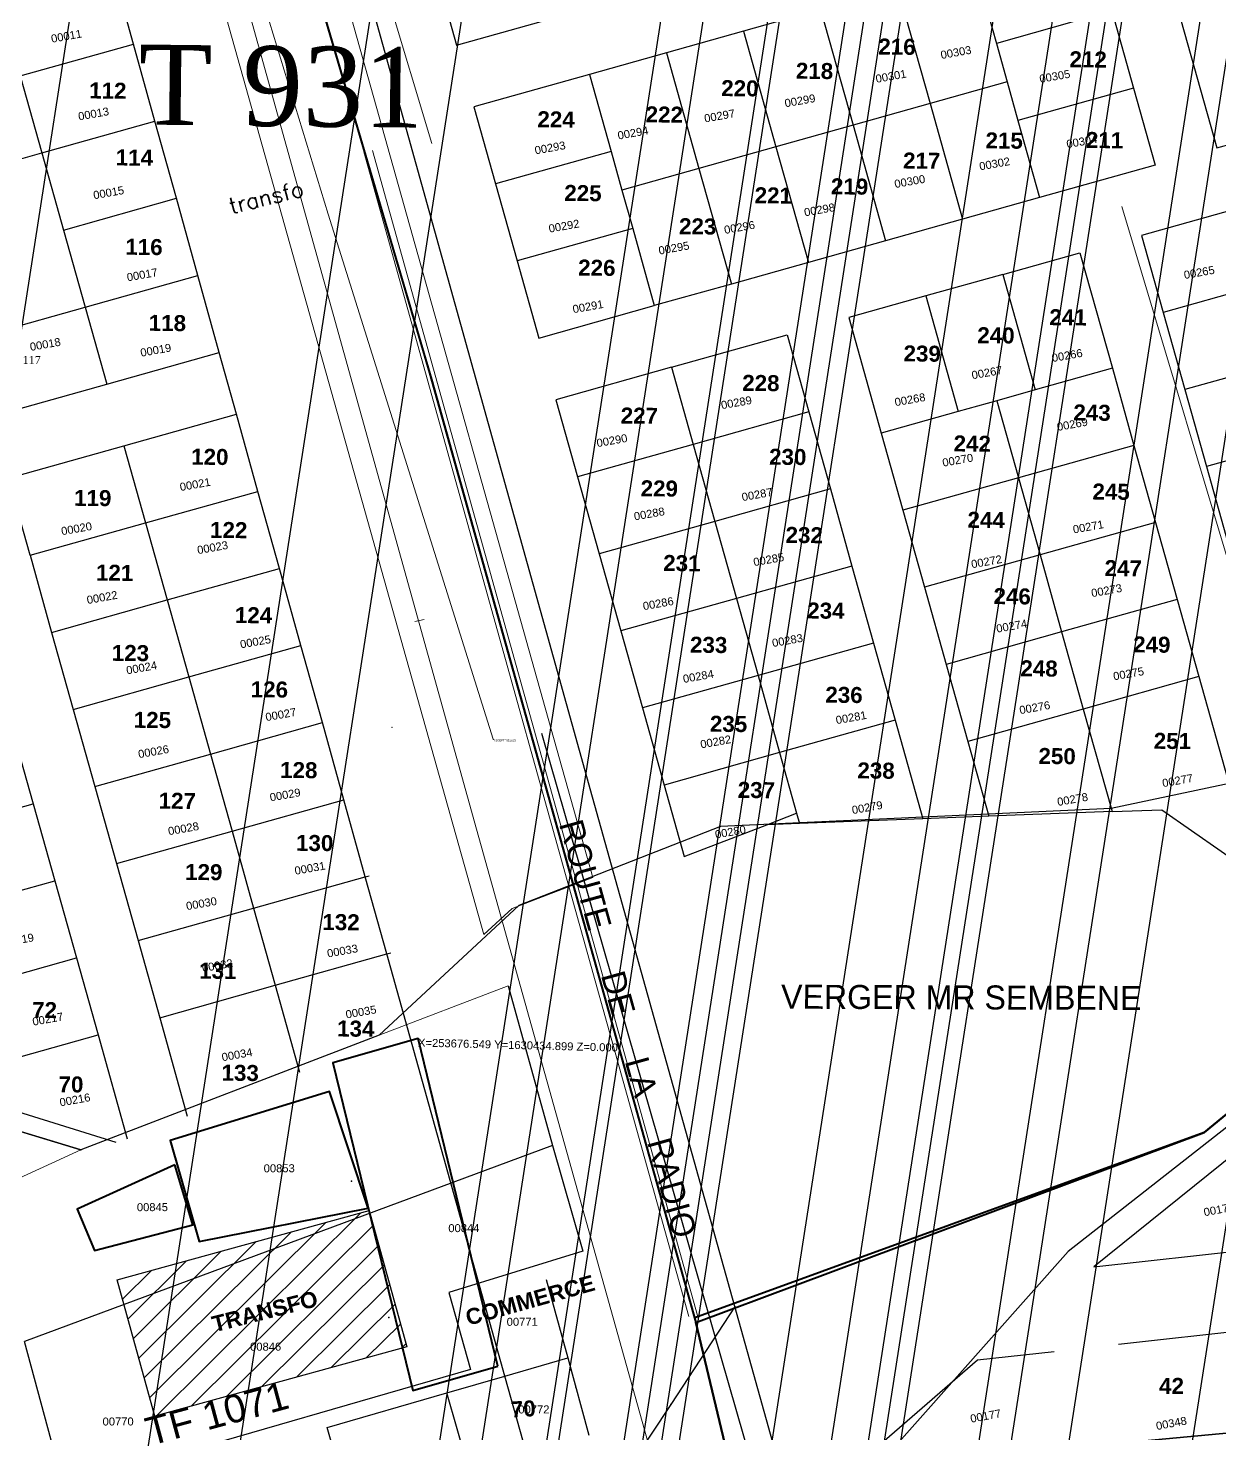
# Model space of a CAD drawing. Header units: metres. Extents: x 0 to 1324930, y 0 to 1631912.
# Drawn here: x 253627.8 to 253776.7, y 1630385.5 to 1630561.1 of the extents above; entities that cross this region are included whole.
import ezdxf
from ezdxf.enums import TextEntityAlignment as Align

# ---------------------------------------------------------------- set-up
doc = ezdxf.new("R2010")
doc.units = ezdxf.units.M
doc.header["$MEASUREMENT"] = 0
for name, color, linetype in [('A_revoir_geometrie_aberrante', 7, 'Continuous'), ('A_revoir_niveau_0', 7, 'Continuous'), ('limites_parcelles', 7, 'Continuous'), ('limites_sections', 7, 'Continuous'), ('limites_tf', 7, 'Continuous'), ('numero_lot', 7, 'Continuous'), ('numero_parcelle', 7, 'Continuous'), ('toponymie', 7, 'Continuous')]:
    doc.layers.add(name, color=color, linetype=linetype)
doc.layers.add('Lignes HT Vectorisées', color=6, linetype='Continuous', lineweight=0, true_color=0xff00ff)
for name, color, linetype, lineweight in [('PROJET TOSYALI', 6, 'Continuous', 30), ('PttS_s', 30, 'Continuous', 0), ('TITRE FONCIER', 7, 'Continuous', 0), ('TopoAlt1', 3, 'Continuous', 0), ('TopoMat1', 4, 'Continuous', 0)]:
    doc.layers.add(name, color=color, linetype=linetype, lineweight=lineweight)
doc.styles.get("Standard").update_dxf_attribs({"font": 'txt.shx'})
doc.styles.add('Style-Arial', font='arial.ttf')
doc.styles.add('Style-FANCY', font='times.ttf')
doc.styles.add('Style-Times New Roman', font='times.ttf')
doc.styles.add('style1', font='')
doc.styles.get('style1').set_extended_font_data('Times New Roman', bold=True)

# ---------------------------------------------------------------- blocks, each defined once
blk = doc.blocks.new('GeoPttS')
at = {"color": 0, "lineweight": -2}
blk.add_line((0, -0.5), (0, 0.5), dxfattribs=at)
blk = doc.blocks.new('TCPOINT_4')
at = {"color": 0, "lineweight": -2}
blk.add_point((0, 0), dxfattribs=at)
at = {"layer": 'TopoAlt1', "color": 0, "lineweight": -2}
blk.add_attdef('ALT', text='', height=0.015, dxfattribs=at).set_placement((0.005, -0.005), align=Align.TOP_LEFT)
at = {"layer": 'TopoMat1', "color": 0, "lineweight": -2}
blk.add_attdef('MAT', (0.005, 0.005), '', height=0.015, dxfattribs=at)

msp = doc.modelspace()

# ---------------------------------------------------------------- hatches: boundary and pattern name
at = {"layer": 'A_revoir_niveau_0', "linetype": 'Continuous'}
h = msp.add_hatch(dxfattribs=at)
h.set_pattern_fill('ANSI31', color=256, style=0, pattern_type=2)
h.set_pattern_definition([(44.7981, (0, 0), (-1.5659972348, 1.5770728933), [])])
h.paths.add_polyline_path([(253638.94334, 1630404.75386), (253670.42, 1630413.4), (253675.11505, 1630396.37835), (253643.65736, 1630387.72515)])

# ---------------------------------------------------------------- linework, layer by layer
at = {"layer": 'A_revoir_geometrie_aberrante'}
for p in [(253818.61986, 1630923.38749), (253724.3939, 1630908.56345), (253783.36023, 1630905.73622), (253774.25578, 1630899.93366), (253836.71626, 1630891.34258), (253814.74338, 1630885.17909), (253827.94962, 1630881.20231), (253782.48128, 1630855.73806), (253817.74311, 1630841.65067), (253797.24446, 1630828.58239), (253747.95549, 1630826.37614), (253772.91621, 1630823.75877), (253668.05397, 1630787.75301), (253715.06164, 1630775.13962), (253832.15824, 1630762.91725), (253758.56079, 1630716.32), (253733.98882, 1630702.58123), (253767.09052, 1630682.50395), (253736.02348, 1630663.7972), (253774.846, 1630654.88448)]:
    msp.add_line(p, (0, 0), dxfattribs=at)
at = {"layer": 'A_revoir_niveau_0', "color": 80, "linetype": 'Continuous', "lineweight": 0}
for p, q in [((253650.18538, 1630640.01605), (253678.26538, 1630546.70405)), ((253634.86838, 1630637.67705), (253665.29938, 1630537.90305)), ((253685.93738, 1630472.28405), (253665.29938, 1630537.90305))]:
    msp.add_line(p, q, dxfattribs=at)
at = {"layer": 'A_revoir_niveau_0', "color": 7, "linetype": 'Continuous', "lineweight": 0}
for p, q in [((253669.761, 1630545.695), (253710.374, 1630400.166)), ((253670.86026, 1630545.83243), (253711.47325, 1630400.30343))]:
    msp.add_line(p, q, dxfattribs=at)
at = {"layer": 'A_revoir_niveau_0', "color": 7, "linetype": 'Continuous', "lineweight": 13}
msp.add_line((253764.47713, 1630538.83773, 0), (253791.27009, 1630449.40471, 0), dxfattribs=at)
at = {"layer": 'A_revoir_niveau_0', "color": 4, "linetype": 'Continuous'}
for p, q in [((253716.17162, 1630401.45243), (253708.13231, 1630389.17568)), ((253708.13231, 1630389.17568), (253692.63839, 1630365.95514))]:
    msp.add_line(p, q, dxfattribs=at)
at = {"layer": 'A_revoir_niveau_0', "color": 80, "linetype": 'Continuous', "lineweight": 0}
msp.add_point((253685.93738, 1630472.28405), dxfattribs=at)
at = {"layer": 'A_revoir_niveau_0', "linetype": 'Continuous', "lineweight": 0}
msp.add_point((253689.12921, 1630451.51308), dxfattribs=at)
at = {"layer": 'A_revoir_niveau_0', "linetype": 'Continuous'}
for p in [(253668.20531, 1630417.05755), (253672.90036, 1630400.0359), (253708.13231, 1630389.17568)]:
    msp.add_point(p, dxfattribs=at)
at = {"layer": 'Lignes HT Vectorisées', "color": 5, "flags": 128}
msp.add_lwpolyline([(253756.66915, 1629670.28747), (253861.6214, 1629827.96483), (253775.88294, 1630131.98512), (253683.84738, 1630461.07475), (253586.37462, 1630811.1062), (253617.63126, 1631056.92065), (253648.5016, 1631303.4799), (253822.38623, 1631416.29853), (253967.16361, 1631512.85749)], dxfattribs=at)
at = {"layer": 'limites_parcelles'}
for p, q in [((253601.63646, 1630812.21548), (253698.29535, 1630465.10671)), ((253768.23956, 1630575.06383), (253776.34181, 1630546.1775)), ((253640.96962, 1630559.13617), (253638.287, 1630568.76965)), ((253678.64775, 1630568.62971), (253681.34863, 1630559.00135)), ((253746.09441, 1630568.85158), (253748.79498, 1630559.22344)), ((253736.466, 1630566.15089), (253740.51691, 1630551.70849)), ((253681.34863, 1630559.00135), (253695.79053, 1630563.05226)), ((253726.83759, 1630563.45019), (253717.20918, 1630560.7495)), ((253726.83759, 1630563.45019), (253730.88851, 1630549.00775)), ((253763.23757, 1630563.27454), (253748.79498, 1630559.22344)), ((253763.23757, 1630563.27454), (253765.93822, 1630553.64612)), ((253717.20918, 1630560.7495), (253707.58077, 1630558.04881)), ((253717.20918, 1630560.7495), (253721.26011, 1630546.30702)), ((253626.82524, 1630555.1686), (253640.96962, 1630559.13617)), ((253643.65225, 1630549.50269), (253640.96962, 1630559.13617)), ((253707.58077, 1630558.04881), (253697.95236, 1630555.34812)), ((253707.58077, 1630558.04881), (253711.63172, 1630543.60628)), ((253748.79498, 1630559.22344), (253750.1453, 1630554.40923)), ((253626.82524, 1630555.1686), (253629.52588, 1630545.54018)), ((253697.95236, 1630555.34812), (253683.50975, 1630551.29708)), ((253697.95236, 1630555.34812), (253700.65299, 1630545.71976)), ((253750.1453, 1630554.40923), (253740.51691, 1630551.70849)), ((253750.1453, 1630554.40923), (253751.49563, 1630549.59502)), ((253765.93822, 1630553.64612), (253751.49563, 1630549.59502)), ((253765.93822, 1630553.64612), (253768.63894, 1630544.01747)), ((253683.50975, 1630551.29708), (253686.2104, 1630541.66866)), ((253740.51691, 1630551.70849), (253730.88851, 1630549.00775)), ((253740.51691, 1630551.70849), (253744.56795, 1630537.26563)), ((253776.34181, 1630546.1775), (253793.66977, 1630551.03794)), ((253629.52588, 1630545.54018), (253643.65225, 1630549.50269)), ((253646.33487, 1630539.86921), (253643.65225, 1630549.50269)), ((253730.88851, 1630549.00775), (253721.26011, 1630546.30702)), ((253730.88851, 1630549.00775), (253734.93955, 1630534.56489)), ((253751.49563, 1630549.59502), (253754.19634, 1630539.96636)), ((253615.08332, 1630541.48897), (253629.52588, 1630545.54018)), ((253629.52588, 1630545.54018), (253632.22652, 1630535.91175)), ((253700.65299, 1630545.71976), (253686.2104, 1630541.66866)), ((253700.65299, 1630545.71976), (253702.00332, 1630540.90555)), ((253721.26011, 1630546.30702), (253711.63172, 1630543.60628)), ((253721.26011, 1630546.30702), (253725.31115, 1630531.86416)), ((253768.63894, 1630544.01747), (253754.19634, 1630539.96636)), ((253711.63172, 1630543.60628), (253702.00332, 1630540.90555)), ((253711.63172, 1630543.60628), (253715.68276, 1630529.16342)), ((253686.2104, 1630541.66866), (253688.91105, 1630532.04023)), ((253702.00332, 1630540.90555), (253703.35364, 1630536.09134)), ((253632.22652, 1630535.91175), (253646.33487, 1630539.86921)), ((253649.01749, 1630530.23574), (253646.33487, 1630539.86921)), ((253754.19634, 1630539.96636), (253744.56795, 1630537.26563)), ((253781.38901, 1630539.28476), (253766.94642, 1630535.23365)), ((253744.56795, 1630537.26563), (253734.93955, 1630534.56489)), ((253632.22652, 1630535.91175), (253634.92716, 1630526.28333)), ((253703.35364, 1630536.09134), (253688.91105, 1630532.04023)), ((253703.35364, 1630536.09134), (253706.05436, 1630526.46269)), ((253766.94642, 1630535.23365), (253769.6472, 1630525.60526)), ((253734.93955, 1630534.56489), (253725.31115, 1630531.86416)), ((253688.91105, 1630532.04023), (253691.61176, 1630522.41158)), ((253725.31115, 1630531.86416), (253715.68276, 1630529.16342)), ((253749.61574, 1630530.37285), (253759.24416, 1630533.0735)), ((253759.24416, 1630533.0735), (253763.29521, 1630518.63089)), ((253634.92716, 1630526.28333), (253649.01749, 1630530.23574)), ((253651.70011, 1630520.60226), (253649.01749, 1630530.23574)), ((253749.61574, 1630530.37285), (253739.98731, 1630527.6722)), ((253749.61574, 1630530.37285), (253753.66679, 1630515.93024)), ((253784.08979, 1630529.65637), (253769.6472, 1630525.60526)), ((253715.68276, 1630529.16342), (253706.05436, 1630526.46269)), ((253620.48459, 1630522.23212), (253634.92716, 1630526.28333)), ((253634.92716, 1630526.28333), (253637.6278, 1630516.65491)), ((253691.61176, 1630522.41158), (253706.05436, 1630526.46269)), ((253739.98731, 1630527.6722), (253730.35866, 1630524.97149)), ((253739.98731, 1630527.6722), (253744.03837, 1630513.22959)), ((253730.35866, 1630524.97149), (253734.40978, 1630510.5289)), ((253769.6472, 1630525.60526), (253769.64716, 1630525.60525)), ((253769.6472, 1630525.60526), (253772.34798, 1630515.97688)), ((253708.21385, 1630518.7601), (253722.6564, 1630522.81135)), ((253722.6564, 1630522.81135), (253725.35713, 1630513.18295)), ((253637.6278, 1630516.65491), (253651.70011, 1630520.60226)), ((253653.84621, 1630512.89547), (253651.70011, 1630520.60226)), ((253786.79058, 1630520.02799), (253772.34798, 1630515.97688)), ((253708.21385, 1630518.7601), (253693.77243, 1630514.70918)), ((253708.21385, 1630518.7601), (253710.91458, 1630509.1317)), ((253763.29521, 1630518.63089), (253753.66679, 1630515.93024)), ((253763.29521, 1630518.63089), (253765.99591, 1630509.00249)), ((253623.18523, 1630512.6037), (253637.6278, 1630516.65491)), ((253753.66679, 1630515.93024), (253748.85258, 1630514.57992)), ((253772.34798, 1630515.97688), (253775.04877, 1630506.34849)), ((253693.77243, 1630514.70918), (253696.47322, 1630505.08079)), ((253748.85258, 1630514.57992), (253744.03837, 1630513.22959)), ((253748.85258, 1630514.57992), (253751.55328, 1630504.95151)), ((253639.78915, 1630508.9524), (253653.84621, 1630512.89547)), ((253656.52883, 1630503.262), (253653.84621, 1630512.89547)), ((253725.35713, 1630513.18295), (253710.91458, 1630509.1317)), ((253725.35713, 1630513.18295), (253728.05787, 1630503.55455)), ((253744.03837, 1630513.22959), (253734.40978, 1630510.5289)), ((253734.40978, 1630510.5289), (253737.11052, 1630500.9005)), ((253789.49136, 1630510.3996), (253775.04877, 1630506.34849)), ((253625.34659, 1630504.90119), (253639.78915, 1630508.9524)), ((253639.78915, 1630508.9524), (253642.48993, 1630499.32402)), ((253710.91458, 1630509.1317), (253696.47322, 1630505.08079)), ((253710.91458, 1630509.1317), (253713.61531, 1630499.50331)), ((253765.99591, 1630509.00249), (253751.55328, 1630504.95151)), ((253765.99591, 1630509.00249), (253768.69661, 1630499.37408)), ((253696.47322, 1630505.08079), (253699.174, 1630495.45241)), ((253775.04877, 1630506.34849), (253777.74955, 1630496.72011)), ((253628.04736, 1630495.27281), (253625.34659, 1630504.90119)), ((253728.05787, 1630503.55455), (253713.61531, 1630499.50331)), ((253728.05787, 1630503.55455), (253730.7586, 1630493.92615)), ((253751.55328, 1630504.95151), (253737.11052, 1630500.9005)), ((253751.55328, 1630504.95151), (253754.25398, 1630495.32311)), ((253642.48993, 1630499.32402), (253656.52883, 1630503.262)), ((253659.21145, 1630493.62852), (253656.52883, 1630503.262)), ((253737.11052, 1630500.9005), (253739.81127, 1630491.27211)), ((253628.04736, 1630495.27281), (253642.48993, 1630499.32402)), ((253642.48993, 1630499.32402), (253645.1907, 1630489.69563)), ((253713.61531, 1630499.50331), (253699.174, 1630495.45241)), ((253713.61531, 1630499.50331), (253716.31605, 1630489.87491)), ((253768.69661, 1630499.37408), (253754.25398, 1630495.32311)), ((253768.69661, 1630499.37408), (253771.39732, 1630489.74568)), ((253628.04736, 1630495.27281), (253630.74814, 1630485.64442)), ((253699.174, 1630495.45241), (253701.87479, 1630485.82403)), ((253754.25398, 1630495.32311), (253739.81127, 1630491.27211)), ((253754.25398, 1630495.32311), (253756.95469, 1630485.6947)), ((253645.1907, 1630489.69563), (253659.21145, 1630493.62852)), ((253661.89407, 1630483.99504), (253659.21145, 1630493.62852)), ((253730.7586, 1630493.92615), (253716.31605, 1630489.87491)), ((253730.7586, 1630493.92615), (253733.45934, 1630484.29776)), ((253739.81127, 1630491.27211), (253742.51201, 1630481.64371)), ((253630.74814, 1630485.64442), (253645.1907, 1630489.69563)), ((253645.1907, 1630489.69563), (253647.89148, 1630480.06724)), ((253716.31605, 1630489.87491), (253701.87479, 1630485.82403)), ((253716.31605, 1630489.87491), (253719.01678, 1630480.24651)), ((253771.39732, 1630489.74568), (253756.95469, 1630485.6947)), ((253771.39732, 1630489.74568), (253774.09802, 1630480.11727)), ((253701.87479, 1630485.82403), (253704.57557, 1630476.19565)), ((253630.74814, 1630485.64442), (253633.44891, 1630476.01603)), ((253647.89148, 1630480.06724), (253661.89407, 1630483.99504)), ((253664.57669, 1630474.36156), (253661.89407, 1630483.99504)), ((253733.45934, 1630484.29776), (253719.01678, 1630480.24651)), ((253733.45934, 1630484.29776), (253736.16007, 1630474.66936)), ((253756.95469, 1630485.6947), (253742.51201, 1630481.64371)), ((253756.95469, 1630485.6947), (253759.65539, 1630476.06629)), ((253742.51201, 1630481.64371), (253745.21275, 1630472.01532)), ((253633.44891, 1630476.01603), (253647.89148, 1630480.06724)), ((253647.89148, 1630480.06724), (253650.59225, 1630470.43886)), ((253719.01678, 1630480.24651), (253704.57557, 1630476.19565)), ((253719.01678, 1630480.24651), (253721.71751, 1630470.61811)), ((253774.09802, 1630480.11727), (253759.65539, 1630476.06629)), ((253774.09802, 1630480.11727), (253781.03572, 1630455.38334)), ((253633.44891, 1630476.01603), (253636.14968, 1630466.38765)), ((253704.57557, 1630476.19565), (253707.27636, 1630466.56726)), ((253759.65539, 1630476.06629), (253745.21275, 1630472.01532)), ((253759.65539, 1630476.06629), (253763.2515, 1630463.24563)), ((253625.7458, 1630473.85528), (253628.44644, 1630464.22685)), ((253650.59225, 1630470.43886), (253664.57669, 1630474.36156)), ((253667.25931, 1630464.72808), (253664.57669, 1630474.36156)), ((253736.16007, 1630474.66936), (253721.71751, 1630470.61811)), ((253736.16007, 1630474.66936), (253739.61604, 1630462.34845)), ((253691.96578, 1630473.05781), (253727.82017, 1630348.36366)), ((253745.21275, 1630472.01532), (253747.83676, 1630462.6605)), ((253636.14968, 1630466.38765), (253650.59225, 1630470.43886)), ((253650.59225, 1630470.43886), (253653.29302, 1630460.81047)), ((253721.71751, 1630470.61811), (253707.27636, 1630466.56726)), ((253721.71751, 1630470.61811), (253723.84276, 1630463.0414)), ((253636.14968, 1630466.38765), (253638.85046, 1630456.75926)), ((253707.27636, 1630466.56726), (253709.78419, 1630457.62676)), ((253653.29302, 1630460.81047), (253667.25931, 1630464.72808)), ((253669.39943, 1630457.04279), (253667.25931, 1630464.72808)), ((253698.29535, 1630465.10671), (253723.7193, 1630374.19881)), ((253614.0032, 1630460.17545), (253628.44644, 1630464.22685)), ((253628.44644, 1630464.22685), (253631.14708, 1630454.59843)), ((253720.12236, 1630461.60849), (253723.84276, 1630463.0414)), ((253723.84276, 1630463.0414), (253724.20125, 1630461.76332)), ((253763.2515, 1630463.24563), (253747.83676, 1630462.6605)), ((253763.2515, 1630463.24563), (253769.45729, 1630463.4812)), ((253769.45729, 1630463.4812), (253781.03572, 1630455.38334)), ((253709.78419, 1630457.62676), (253720.12236, 1630461.60849)), ((253724.20125, 1630461.76332), (253720.12236, 1630461.60849)), ((253739.61604, 1630462.34845), (253724.20125, 1630461.76332)), ((253747.83676, 1630462.6605), (253739.61604, 1630462.34845)), ((253638.85046, 1630456.75926), (253653.29302, 1630460.81047)), ((253653.29302, 1630460.81047), (253655.9938, 1630451.18209)), ((253638.85046, 1630456.75926), (253641.55123, 1630447.13088)), ((253669.9441, 1630455.09521), (253669.39943, 1630457.04279)), ((253616.70399, 1630450.54707), (253631.14708, 1630454.59843)), ((253631.14708, 1630454.59843), (253633.84772, 1630444.97)), ((253655.9938, 1630451.18209), (253669.9441, 1630455.09521)), ((253669.9441, 1630455.09521), (253670.43788, 1630455.23372)), ((253672.63742, 1630445.46474), (253669.9441, 1630455.09521)), ((253641.55123, 1630447.13088), (253655.9938, 1630451.18209)), ((253655.9938, 1630451.18209), (253658.69457, 1630441.5537)), ((253641.55123, 1630447.13088), (253644.25201, 1630437.50249)), ((253658.69457, 1630441.5537), (253672.63742, 1630445.46474)), ((253672.63742, 1630445.46474), (253673.13869, 1630445.60535)), ((253687.38668, 1630392.72614), (253672.63742, 1630445.46474)), ((253619.40478, 1630440.91869), (253633.84772, 1630444.97)), ((253633.84772, 1630444.97), (253636.54836, 1630435.34158)), ((253644.25201, 1630437.50249), (253658.69457, 1630441.5537)), ((253658.69457, 1630441.5537), (253661.7409, 1630430.69339)), ((253644.25201, 1630437.50249), (253647.70059, 1630425.20813)), ((253622.10556, 1630431.29031), (253636.54836, 1630435.34158)), ((253636.54836, 1630435.34158), (253640.18261, 1630422.38458)), ((253607.13415, 1630429.21819), (253634.41399, 1630420.99965)), ((253638.81421, 1630421.92779), (253623.39385, 1630426.69752)), ((253782.59585, 1630423.76963), (253760.95669, 1630406.382)), ((253927.59301, 1630414.73475), (253764.04153, 1630396.65844)), ((253638.94334, 1630404.75386), (253670.42, 1630413.4)), ((253670.42, 1630413.4), (253675.11505, 1630396.37835)), ((253760.95669, 1630406.382), (253796.23987, 1630410.28124)), ((253643.65736, 1630387.72515), (253638.94334, 1630404.75386)), ((253692.54022, 1630404.80683), (253695.23668, 1630394.99423)), ((253675.11505, 1630396.37835), (253643.65736, 1630387.72515)), ((253687.38668, 1630392.72614), (253695.23668, 1630394.99423)), ((253695.23668, 1630394.99423), (253697.88664, 1630385.35084)), ((253746.43402, 1630394.71265), (253726.50722, 1630377.43988)), ((253756.02707, 1630395.77237), (253746.43402, 1630394.71265)), ((253680.11895, 1630390.62629), (253687.38668, 1630392.72614)), ((253690.08011, 1630383.09531), (253687.38668, 1630392.72614)), ((253665.18, 1630386.31), (253680.11895, 1630390.62629)), ((253682.89469, 1630381.01924), (253680.11895, 1630390.62629)), ((253667.95575, 1630376.70296), (253665.18, 1630386.31))]:
    msp.add_line(p, q, dxfattribs=at)
at = {"layer": 'limites_sections', "color": 112, "linetype": 'Continuous', "lineweight": 40, "flags": 128}
for points in [[(254450.84006, 1630759.17525), (254395.3871, 1630569.1026), (254353.2541, 1630409.5098), (254348.49226, 1630392.38815), (254237.72828, 1630442.84484), (254040.03808, 1630496.89822), (253942.17203, 1630521.14592), (253859.1482, 1630539.48477), (253853.18689, 1630453.72681), (253808.24301, 1630442.91488), (253793.1789, 1630438.29059), (253774.7544, 1630423.15502), (253711.13409, 1630399.98221), (253678.01584, 1630518.05282), (253627.84835, 1630688.3893), (253621.62441, 1630712.82884), (253610.97515, 1630786.91817), (253609.69659, 1630931.39724), (253737.56631, 1630938.28485), (253928.21617, 1630961.4925), (253976.91465, 1630881.7928), (254242.09831, 1630809.46707), (254450.84006, 1630759.17525)], [(253571.04708, 1630723.59957), (253600.1863, 1630706.54853), (253621.81723, 1630711.99444), (253628.04112, 1630687.55487), (253678.20867, 1630517.21846), (253711.26263, 1630399.4259), (253749.05441, 1630241.18811), (253786.71903, 1630083.07753), (253667.01916, 1630061.04847), (253520.67758, 1630008.00346), (253349.87463, 1629905.00727), (253370.89489, 1630071.74561), (253278.66491, 1630062.12861), (253271.08256, 1630189.80614), (253238.7921, 1630544.17911), (253486.32208, 1630710.42565), (253532.90498, 1630728.2652), (253571.04708, 1630723.59957)], [(254348.37093, 1630391.95188), (254309.9852, 1630253.9323), (254287.3632, 1630130.504), (254273.8695, 1629992.7881), (254275.33492, 1629929.18652), (254144.35091, 1629962.85453), (254129.31023, 1629944.47073), (254024.76813, 1629997.35713), (253955.51113, 1630039.11967), (253907.40539, 1630046.33621), (253799.36956, 1630038.16252), (253786.49656, 1630083.30013), (253767.95025, 1630162.06918), (253749.05444, 1630241.18813), (253711.26262, 1630399.42594), (253774.7544, 1630423.15502), (253793.1789, 1630438.29059), (253808.24301, 1630442.91488), (253853.18689, 1630453.72681), (253859.1482, 1630539.48477), (253942.17203, 1630521.14592), (254040.03808, 1630496.89822), (254237.72828, 1630442.84484), (254348.37093, 1630391.95188)]]:
    msp.add_lwpolyline(points, close=True, dxfattribs=at)
at = {"layer": 'limites_tf', "color": 5, "linetype": 'Continuous', "lineweight": 0}
for p, q in [((253641.3173, 1630658.25849, -0.00001), (253698.36112, 1630455.01048, -0.00001)), ((253684.76581, 1630447.91291, -0.00001), (253630.37717, 1630641.53989, -0.00001)), ((253698.36112, 1630455.01048, -0.00001), (253688.30997, 1630451.14586, -0.00001)), ((253688.30997, 1630451.14586, -0.00001), (253684.76581, 1630447.91291, -0.00001)), ((253687.79657, 1630441.50167), (253671.66464, 1630435.30848)), ((253634.41399, 1630420.99965), (253671.66464, 1630435.30848)), ((253544.14743, 1630379.56748), (253634.41399, 1630420.99965))]:
    msp.add_line(p, q, dxfattribs=at)
at = {"layer": 'limites_tf', "color": 5, "linetype": 'Continuous', "lineweight": 30}
for p, q in [((253687.79657, 1630441.50167), (253693.3163, 1630421.55209)), ((253693.3163, 1630421.55209), (253627.3395, 1630397.03443)), ((253693.3163, 1630421.55209), (253697.1297, 1630408.31857)), ((253697.1297, 1630408.31857), (253680.37137, 1630403.14759)), ((253680.37137, 1630403.14759), (253683.09763, 1630393.56793)), ((253632.28558, 1630378.88689), (253627.3395, 1630397.03443)), ((253683.09763, 1630393.56793), (253632.28558, 1630378.88689))]:
    msp.add_line(p, q, dxfattribs=at)
at = {"layer": 'limites_tf', "color": 5, "linetype": 'Continuous', "lineweight": 30, "flags": 128}
for points in [[(253594.42676, 1630586.6008), (253652.57738, 1630675.46605), (253711.46161, 1630669.49024), (253773.0514, 1630655.13312), (253863.47301, 1630631.51545), (253855.55349, 1630548.17119), (253852.24203, 1630482.49245), (253763.12496, 1630463.61636), (253714.31684, 1630461.39834), (253689.13183, 1630451.50702), (253671.66464, 1630435.30848), (253634.41399, 1630420.99965), (253629.5891, 1630422.45666), (253601.39883, 1630430.94605), (253541.38187, 1630412.04742), (253528.07813, 1630405.33426), (253527.69407, 1630401.34559), (253457.50103, 1630494.25351), (253431.58389, 1630529.16506), (253432.12865, 1630533.35316), (253488.96046, 1630553.63303), (253594.42676, 1630586.6008)], [(253742.617, 1630313.57846), (253804.48998, 1630343.31033), (254052.74823, 1630367.91566), (254077.49512, 1630355.63838), (254077.61634, 1630415.57833), (254091.99064, 1630476.36805), (254028.35108, 1630468.09226), (253955.19092, 1630462.50002), (253931.40289, 1630460.26384), (253936.98245, 1630400.5338), (253734.00422, 1630381.52894), (253725.71872, 1630372.21082), (253742.617, 1630313.57846)], [(253931.40289, 1630460.26384), (253809.54193, 1630448.85318), (253757.78869, 1630408.2953), (253734.00422, 1630381.52894), (253936.98245, 1630400.5338), (253931.40289, 1630460.26384)]]:
    msp.add_lwpolyline(points, close=True, dxfattribs=at)
at = {"layer": 'numero_lot', "color": 1, "linetype": 'Continuous', "lineweight": 40, "extrusion": (2.05448e-08, -6.69473e-08, 1), "elevation": -0.10394, "flags": 128}
msp.add_lwpolyline([(253670.31927, 1630413.7024), (253665.47, 1630428.26), (253645.56, 1630422.15), (253649.17, 1630409.53), (253670.31927, 1630413.7024)], dxfattribs=at)
at = {"layer": 'numero_lot', "color": 7, "linetype": 'Continuous', "lineweight": 30}
msp.add_point((253634.41399, 1630420.99965), dxfattribs=at)
at = {"layer": 'numero_lot', "color": 7, "linetype": 'Continuous', "lineweight": 0}
for p in [(253695.64617, 1630393.50408, 0), (253683.84058, 1630391.70157, 0), (253696.24413, 1630391.32805, 0), (253680.11895, 1630390.62629, 0)]:
    msp.add_point(p, dxfattribs=at)
at = {"layer": 'numero_lot', "color": 1, "linetype": 'Continuous', "lineweight": 40}
msp.add_3dface([(253646.15, 1630419.12), (253633.96, 1630413.58), (253636.11, 1630408.43), (253648.39, 1630411.64)], dxfattribs=at)
at = {"layer": 'PROJET TOSYALI', "color": 3, "linetype": 'Continuous', "lineweight": 40}
msp.add_3dface([(253686.522, 1630393.966), (253676.549, 1630434.899), (253665.896, 1630431.859), (253675.868, 1630390.926)], dxfattribs=at)

# ---------------------------------------------------------------- block references
at = {"layer": 'PttS_s', "color": 80, "lineweight": 0, "xscale": 1.2, "yscale": 1.2, "zscale": 1.2, "rotation": 102.693425}
msp.add_blockref('GeoPttS', (253676.73352, 1630487.1295), dxfattribs=at)
at = {"layer": 'toponymie', "color": 80, "lineweight": 0, "xscale": 1000, "yscale": 1000, "zscale": 1000, "rotation": 359.37}
msp.add_blockref('TCPOINT_4', (253673.27352, 1630473.77158), dxfattribs=at)

# ---------------------------------------------------------------- texts
at = {"layer": 'numero_lot', "color": 7, "linetype": 'Continuous', "lineweight": 30, "style": 'Style-FANCY'}
msp.add_text('117', height=1, rotation=359.37, dxfattribs=at).set_placement((253628.2601, 1630519.67481), align=Align.MIDDLE_CENTER)
at = {"layer": 'numero_lot', "color": 7, "linetype": 'Continuous', "lineweight": 30, "char_height": 2, "attachment_point": 7, "rotation": 359.3700205, "line_spacing_factor": 0.72, "style": 'style1'}
for s, insert in [('\\fArial|b1|i0|c00|p39;216', (253734.04364, 1630557.812)), ('\\fArial|b1|i0|c00|p39;212', (253757.92806, 1630556.2507)), ('\\fArial|b1|i0|c00|p39;218', (253723.73594, 1630554.7869)), ('\\fArial|b1|i0|c00|p39;112', (253635.433, 1630552.35249)), ('\\fArial|b1|i0|c00|p39;220', (253714.411, 1630552.61678)), ('\\fArial|b1|i0|c00|p39;224', (253691.44033, 1630548.75694)), ('\\fArial|b1|i0|c00|p39;222', (253704.96603, 1630549.36576)), ('\\fArial|b1|i0|c00|p39;215', (253747.43369, 1630546.08502)), ('\\fArial|b1|i0|c00|p39;211', (253759.98018, 1630546.1635)), ('\\fArial|b1|i0|c00|p39;114', (253638.74775, 1630543.98295)), ('\\fArial|b1|i0|c00|p39;217', (253737.13194, 1630543.60097)), ('\\fArial|b1|i0|c00|p39;219', (253728.11952, 1630540.34519)), ('\\fArial|b1|i0|c00|p39;225', (253694.79964, 1630539.52114)), ('\\fArial|b1|i0|c00|p39;221', (253718.5902, 1630539.25954)), ('\\fArial|b1|i0|c00|p39;223', (253709.13809, 1630535.35926)), ('\\fArial|b1|i0|c00|p39;116', (253639.9496, 1630532.79583)), ('\\fArial|b1|i0|c00|p39;226', (253696.53567, 1630530.19497)), ('\\fArial|b1|i0|c00|p39;118', (253642.87338, 1630523.29427)), ('\\fArial|b1|i0|c00|p39;241', (253755.4107, 1630524.02826)), ('\\fArial|b1|i0|c00|p39;240', (253746.409, 1630521.74636)), ('\\fArial|b1|i0|c00|p39;239', (253737.19101, 1630519.46684)), ('\\fArial|b1|i0|c00|p39;228', (253717.03434, 1630515.7925)), ('\\fArial|b1|i0|c00|p39;243', (253758.41585, 1630512.09081)), ('\\fArial|b1|i0|c00|p39;227', (253701.84848, 1630511.73883)), ('\\fArial|b1|i0|c00|p39;120', (253648.17819, 1630506.56977)), ('\\fArial|b1|i0|c00|p39;230', (253720.39364, 1630506.5567)), ('\\fArial|b1|i0|c00|p39;242', (253743.44865, 1630508.25118)), ('\\fArial|b1|i0|c00|p39;119', (253633.54817, 1630501.42777)), ('\\fArial|b1|i0|c00|p39;229', (253704.34387, 1630502.62075)), ('\\fArial|b1|i0|c00|p39;245', (253760.79477, 1630502.21646)), ('\\fArial|b1|i0|c00|p39;244', (253745.1823, 1630498.70859)), ('\\fArial|b1|i0|c00|p39;122', (253650.5384, 1630497.45318)), ('\\fArial|b1|i0|c00|p39;232', (253722.44933, 1630496.79413)), ('\\fArial|b1|i0|c00|p39;231', (253707.16129, 1630493.28269)), ('\\fArial|b1|i0|c00|p39;247', (253762.31214, 1630492.67625)), ('\\fArial|b1|i0|c00|p39;121', (253636.28478, 1630492.11765)), ('\\fArial|b1|i0|c00|p39;246', (253748.4299, 1630489.14936)), ('\\fArial|b1|i0|c00|p39;234', (253725.15743, 1630487.34905)), ('\\fArial|b1|i0|c00|p39;124', (253653.63893, 1630486.81334)), ('\\fArial|b1|i0|c00|p39;123', (253638.2561, 1630482.05839)), ('\\fArial|b1|i0|c00|p39;233', (253710.50989, 1630483.07301)), ('\\fArial|b1|i0|c00|p39;249', (253765.88416, 1630483.11345)), ('\\fArial|b1|i0|c00|p39;248', (253751.79159, 1630480.12998)), ('\\fArial|b1|i0|c00|p39;126', (253655.61857, 1630477.51154)), ('\\fArial|b1|i0|c00|p39;236', (253727.42107, 1630476.82663)), ('\\fArial|b1|i0|c00|p39;125', (253641.00312, 1630473.6951)), ('\\fArial|b1|i0|c00|p39;235', (253712.99694, 1630473.19748)), ('\\fArial|b1|i0|c00|p39;251', (253768.45555, 1630471.07255)), ('\\fArial|b1|i0|c00|p39;250', (253754.05047, 1630469.17473)), ('\\fArial|b1|i0|c00|p39;128', (253659.29307, 1630467.43356)), ('\\fArial|b1|i0|c00|p39;238', (253731.42683, 1630467.36728)), ('\\fArial|b1|i0|c00|p39;237', (253716.4751, 1630464.93437)), ('\\fArial|b1|i0|c00|p39;127', (253644.1099, 1630463.62336)), ('\\fArial|b1|i0|c00|p39;130', (253661.2748, 1630458.32113)), ('\\fArial|b1|i0|c00|p39;129', (253647.41841, 1630454.68573)), ('\\fArial|b1|i0|c00|p39;132', (253664.5729, 1630448.43668)), ('\\fArial|b1|i0|c00|p39;131', (253649.17549, 1630442.35617)), ('\\fArial|b1|i0|c00|p39;72', (253628.30253, 1630437.47221)), ('\\fArial|b1|i0|c00|p39;134', (253666.41595, 1630435.12705)), ('\\fArial|b1|i0|c00|p39;133', (253651.971, 1630429.60423)), ('\\fArial|b1|i0|c00|p39;70', (253631.60687, 1630428.15585))]:
    msp.add_mtext(s, dxfattribs=dict(at, insert=insert))
at = {"layer": 'numero_lot', "color": 7, "linetype": 'Continuous', "lineweight": 0, "char_height": 2, "attachment_point": 7, "line_spacing_factor": 0.72, "style": 'style1'}
for s, insert, rotation in [('\\fArial|b1|i0|c00|p39;COMMERCE', (253682.81782, 1630398.97644), 15.6627843), ('\\fArial|b1|i0|c00|p39;TRANSFO', (253651.09582, 1630398.15991, 0), 14.221495), ('\\fArial|b1|i0|c00|p39;70', (253688.18947, 1630387.51165, 0), 3.4414189)]:
    msp.add_mtext(s, dxfattribs=dict(at, insert=insert, rotation=rotation))
at = {"layer": 'numero_lot', "color": 7, "linetype": 'Continuous', "lineweight": 13, "insert": (253769.13255, 1630390.50917), "char_height": 2, "attachment_point": 7, "rotation": 359.7341466, "line_spacing_factor": 0.72, "style": 'style1'}
msp.add_mtext('\\fArial|b1|i0|c00|p39;42', dxfattribs=at)
at = {"layer": 'numero_parcelle', "color": 5, "lineweight": 30, "style": 'Style-Arial'}
for s, p in [('00011', (253630.60078, 1630560.28732, -0.00001)), ('00303', (253741.75281, 1630558.25537, -0.00001)), ('00301', (253733.6295, 1630555.27485, -0.00001)), ('00305', (253754.10022, 1630555.26394, -0.00001)), ('00299', (253722.26009, 1630552.22384, -0.00001)), ('00013', (253633.98573, 1630550.58171, -0.00001)), ('00297', (253712.21207, 1630550.32626, -0.00001)), ('00294', (253701.39223, 1630548.18883, -0.00001)), ('00304', (253757.47713, 1630547.11901, -0.00001)), ('00293', (253691.03051, 1630546.33711, -0.00001)), ('00302', (253746.58184, 1630544.33971, -0.00001)), ('00300', (253735.97702, 1630542.13878, -0.00001)), ('00015', (253635.8731, 1630540.73279, -0.00001)), ('00298', (253724.69586, 1630538.59393, -0.00001)), ('00292', (253692.7779, 1630536.55913, -0.00001)), ('00296', (253714.70078, 1630536.40005, -0.00001)), ('00295', (253706.50688, 1630533.81459, -0.00001)), ('00265', (253772.14296, 1630530.76919, -0.00001)), ('00017', (253640.06707, 1630530.47455, -0.00001)), ('00291', (253695.77501, 1630526.49488, -0.00001)), ('00018', (253627.95156, 1630521.78208, -0.00001)), ('00019', (253641.75978, 1630521.05702, -0.00001)), ('00266', (253755.64168, 1630520.39511, -0.00001)), ('00267', (253745.62618, 1630518.24589, -0.00001)), ('00289', (253714.31325, 1630514.50401, -0.00001)), ('00268', (253736.00985, 1630514.8757, -0.00001)), ('00269', (253756.28848, 1630511.79049, -0.00001)), ('00290', (253698.76504, 1630509.76344, -0.00001)), ('00270', (253741.97257, 1630507.31826, -0.00001)), ('00021', (253646.68435, 1630504.28051, -0.00001)), ('00287', (253716.90085, 1630503.01611, -0.00001)), ('00288', (253703.43061, 1630500.60888, -0.00001)), ('00020', (253631.8595, 1630498.75644, -0.00001)), ('00271', (253758.28266, 1630498.98177, -0.00001)), ('00023', (253648.85647, 1630496.394)), ('00285', (253718.3526, 1630494.89249, -0.00001)), ('00272', (253745.56906, 1630494.63098, -0.00001)), ('00273', (253760.56749, 1630491.02138, -0.00001)), ('00022', (253635.06116, 1630490.16053, -0.00001)), ('00286', (253704.54399, 1630489.39262, -0.00001)), ('00274', (253748.70766, 1630486.58322, -0.00001)), ('00025', (253654.21839, 1630484.62134, -0.00001)), ('00283', (253720.6931, 1630484.78734, -0.00001)), ('00024', (253639.98964, 1630481.37368, -0.00001)), ('00284', (253709.55495, 1630480.29978, -0.00001)), ('00275', (253763.31515, 1630480.63226, -0.00001)), ('00276', (253751.59714, 1630476.3978, -0.00001)), ('00027', (253657.38614, 1630475.52876, -0.00001)), ('00281', (253728.65252, 1630475.15124, -0.00001)), ('00282', (253711.72837, 1630472.12676, -0.00001)), ('00026', (253641.47912, 1630470.90188, -0.00001)), ('00277', (253769.44371, 1630467.28007, -0.00001)), ('00029', (253657.92958, 1630465.49734, -0.00001)), ('00278', (253756.31886, 1630464.93457, -0.00001)), ('00279', (253730.66026, 1630463.91644, -0.00001)), ('00028', (253645.21941, 1630461.27671, -0.00001)), ('00280', (253713.56342, 1630460.8611, -0.00001)), ('00031', (253661.02517, 1630456.33209, -0.00001)), ('00030', (253647.4712, 1630451.91353, -0.00001)), ('00219', (253624.60012, 1630447.3707)), ('00033', (253665.09061, 1630446.00241, -0.00001)), ('00032', (253649.45975, 1630444.17435, -0.00001)), ('00035', (253667.40866, 1630438.37312, -0.00001)), ('00217', (253628.27151, 1630437.48213)), ('00034', (253651.91938, 1630433.03636, -0.00001)), ('00216', (253631.66351, 1630427.39506, -0.00001))]:
    msp.add_text(s, height=1, rotation=10.13223, dxfattribs=at).set_placement(p, align=Align.TOP_LEFT)
at = {"layer": 'numero_parcelle', "color": 5, "lineweight": 0, "style": 'Style-Arial'}
for s, rotation, p in [('00853', 0.13223, (253657.24499, 1630419.18252, -0.00002)), ('00845 ', 0.13223, (253641.40061, 1630414.32618, -0.00002)), ('00178', 10.73413, (253774.62076, 1630413.66857)), ('00844 ', 0.13223, (253680.31897, 1630411.70586, -0.00001)), ('00771', 0.13223, (253687.60927, 1630400.00718, -0.00001)), ('00846 ', 0.13223, (253655.54714, 1630396.89609, -0.00001)), ('00770', 0.13223, (253637.11148, 1630387.54735, -0.00001)), ('00772', 0.13223, (253689.0694, 1630389.05417, -0.00001)), ('00177', 10.73413, (253745.45873, 1630387.8708)), ('00348', 10.73413, (253768.66423, 1630386.9587))]:
    msp.add_text(s, height=1, rotation=rotation, dxfattribs=at).set_placement(p, align=Align.TOP_LEFT)
at = {"layer": 'PROJET TOSYALI', "color": 3, "linetype": 'Continuous', "lineweight": 40, "style": 'Style-Arial'}
msp.add_text('X=253676.549 Y=1630434.899 Z=0.000', height=1, rotation=358.5481, dxfattribs=at).set_placement((253676.549, 1630434.899), align=Align.TOP_LEFT)
at = {"layer": 'TITRE FONCIER', "color": 2, "linetype": 'Continuous', "lineweight": 0, "style": 'Style-Times New Roman'}
msp.add_text('T 931', height=10.000002, rotation=359.37, dxfattribs=at).set_placement((253659.42151, 1630553.8949), align=Align.MIDDLE_CENTER)
at = {"layer": 'toponymie', "color": 80, "linetype": 'Continuous', "lineweight": 0, "style": 'Style-Arial'}
msp.add_text('RECEPTF812S25', height=0.25, dxfattribs=at).set_placement((253685.93738, 1630472.28405), align=Align.TOP_LEFT)
at = {"layer": 'toponymie', "color": 120, "lineweight": 0, "insert": (253652.69626, 1630539.84389), "char_height": 2.00072, "width": 148.378713, "attachment_point": 1, "rotation": 13.8177379}
msp.add_mtext('transfo', dxfattribs=at)
at = {"layer": 'toponymie', "color": 120, "linetype": 'Continuous', "lineweight": 0, "char_height": 3, "line_spacing_factor": 0.806439, "style": 'Style-FANCY'}
for s, insert, attachment_point, rotation in [('\\FFANCY;ROUTE     DE     LA     RADIO', (253701.28761, 1630435.71635), 8, 285.487795), ('\\FFANCY;VERGER MR SEMBENE', (253744.41711, 1630440.02338), 5, 359.7932763)]:
    msp.add_mtext(s, dxfattribs=dict(at, insert=insert, attachment_point=attachment_point, rotation=rotation))
at = {"layer": 'toponymie', "color": 1, "linetype": 'Continuous', "insert": (253643.08775, 1630383.96094, 100), "char_height": 3.5, "attachment_point": 7, "rotation": 15.1281527, "line_spacing_factor": 0.6}
msp.add_mtext('\\fArial|b0|i0|c00|p39;TF 1071', dxfattribs=at)

doc.saveas('drawing.dxf')
